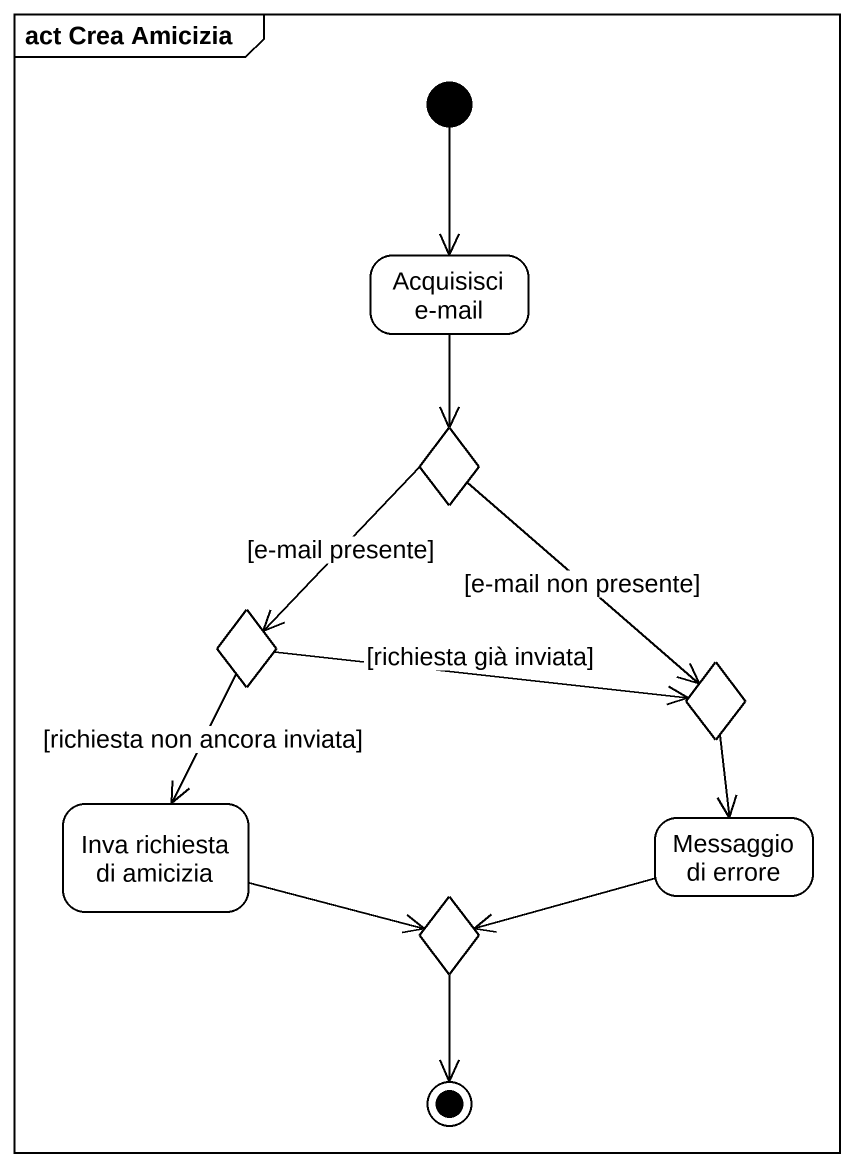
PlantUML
@startuml
mainframe act Crea Amicizia
hide empty description
state "Acquisisci e-mail" as Acquisisci_e_mail
state choice1 <<choice>>
state choice2 <<choice>>
state choice3 <<choice>>
state "Inva richiesta di amicizia" as Inva_richiesta_di_amicizia
state "Messaggio di errore" as Messaggio_di_errore
state choice4 <<choice>>
[*] --> Acquisisci_e_mail
Acquisisci_e_mail --> choice1
choice1 --> choice2 : [e-mail presente]
choice1 --> choice3 : [e-mail non presente]
choice2 -right-> choice3 : [richiesta già inviata]
choice2 --> Inva_richiesta_di_amicizia : [richiesta non ancora inviata]
choice3 --> Messaggio_di_errore
Inva_richiesta_di_amicizia -right-> choice4
Messaggio_di_errore -left-> choice4
choice4 --> [*]
@enduml
